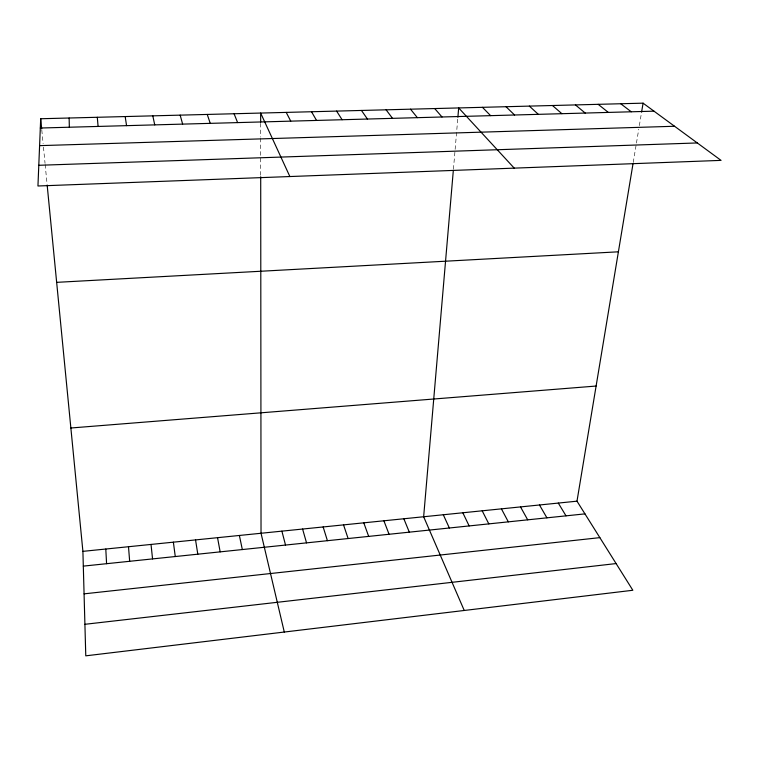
<?xml version="1.0" encoding="UTF-8"?>
<svg xmlns="http://www.w3.org/2000/svg" width="759" height="759" viewBox="0 0 759 759"><rect width="100%" height="100%" fill="white"/><g stroke="black" fill="none" stroke-linecap="round" stroke-linejoin="round"><path stroke-width="0.57" stroke-dasharray="3.79 2.85" d="M453.436 169.2L455.039 150.519M455.134 149.381L457.886 117.228M633.224 162.492L636.26 144.219M636.45 143.062L638.765 129.134M639.344 125.652L641.393 113.281M41.792 130.064L43.121 143.65M43.462 147.132L45.047 163.384M45.16 164.542L47.049 183.915M260.66 123.356L260.679 137.085M260.679 138.261L260.707 175.585"/><path stroke-width="1.14" d="M40.692 118.746L37.95 185.993L721.05 160.377L643.082 103.167L40.692 118.746L41.688 128.935M453.332 170.367L423.645 516.746L464.242 610.473M457.886 117.228L458.683 107.939L514.222 168.128M47.162 185.054L82.902 551.357L85.776 655.833L632.845 590.265L576.992 501.177L633.034 163.631M641.583 112.161L643.082 103.167M84.913 624.296L616.099 563.567M84.069 593.851L599.847 537.638M83.31 566.119L584.961 513.871M82.902 551.357L576.992 501.177M70.862 428L596.109 386.046M56.65 282.348L618.395 251.808M38.794 165.291L697.303 142.948M39.591 145.643L674.561 126.26M40.312 128.024L653.973 111.165M620.729 103.746L631.251 111.791M598.177 104.325L608.329 112.417M575.436 104.913L585.208 113.053M552.495 105.51L561.869 113.689M529.355 106.108L538.33 114.343M506.006 106.715L514.574 114.989M482.449 107.323L490.608 115.653M434.708 108.556L442.004 116.981M410.515 109.182L417.374 117.664M386.103 109.818L392.517 118.347M361.464 110.453L367.422 119.03M336.607 111.089L342.1 119.732M558.301 503.075L566.005 515.845M539.478 504.982L546.916 517.837M311.522 111.744L316.541 120.434M520.522 506.908L527.695 519.839M501.424 508.853L508.321 521.86M286.209 112.398L290.744 121.136M482.193 510.807L488.815 523.89M462.819 512.771L469.157 525.93M289.872 176.543L260.65 113.063L260.66 122.208M443.303 514.754L449.356 527.998M403.835 518.758L409.319 532.163M234.076 113.746L237.614 122.597M383.893 520.788L389.073 534.279M363.789 522.828L368.675 536.404M207.245 114.438L210.252 123.347M343.542 524.886L348.115 538.539M323.144 526.955L327.414 540.693M302.594 529.042L306.541 542.875M180.158 115.14L182.634 124.106M281.893 531.148L285.517 545.057M284.293 632.038L261.03 533.264L260.707 176.743M152.806 115.852L154.732 124.874M239.379 535.465L242.33 549.554M217.548 537.685L220.157 551.869M195.547 539.915L197.805 554.193M125.188 116.563L126.554 125.652M173.375 542.163L175.272 556.537M151.022 544.44L152.559 558.909M97.294 117.284L98.091 126.43M128.499 546.727L129.666 561.29M105.795 549.032L106.583 563.7M69.135 118.015L69.344 127.218"/></g></svg>
